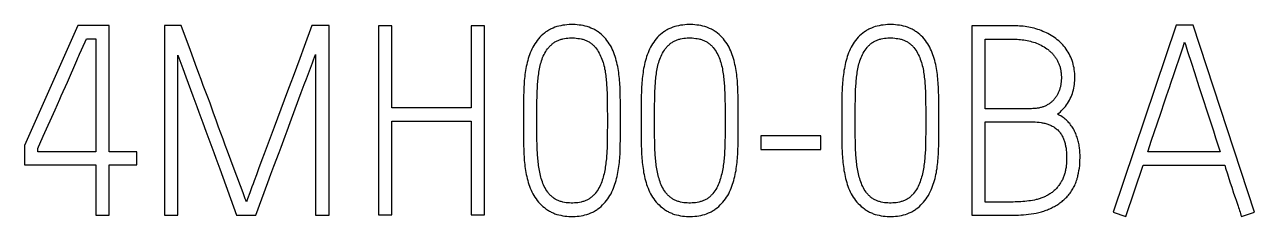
# Model space of a CAD drawing. Extents: x 0 to 594, y 0 to 420.
# Drawn here: x 440.15 to 453.1, y 292.21 to 294.23 of the extents above; entities that cross this region are included whole.
import ezdxf

# ---------------------------------------------------------------- set-up
doc = ezdxf.new("R2010")
doc.units = 0
doc.header["$LTSCALE"] = 32.67
doc.layers.add('15500_BACK_LABELING', color=7, linetype='CONTINUOUS')

msp = doc.modelspace()

# ---------------------------------------------------------------- linework, layer by layer
at = {"layer": '15500_BACK_LABELING', "color": 7, "linetype": 'CONTINUOUS'}
for p, q in [((440.707, 294.22), (440.147, 292.955)), ((441.037, 294.22), (440.707, 294.22)), ((441.037, 292.888), (441.037, 294.22)), ((441.797, 294.22), (441.62, 294.22)), ((441.62, 294.22), (441.62, 292.22)), ((441.832, 294.125), (441.797, 294.22)), ((443.173, 294.22), (443.092, 293.999)), ((443.354, 294.22), (443.173, 294.22)), ((443.354, 292.22), (443.354, 294.22)), ((444.014, 294.217), (443.875, 294.217)), ((443.875, 294.217), (443.875, 292.223)), ((444.014, 293.352), (444.014, 294.217)), ((444.993, 294.217), (444.852, 294.217)), ((444.852, 294.217), (444.852, 293.352)), ((444.993, 292.223), (444.993, 294.217)), ((450.569, 294.217), (450.125, 294.217)), ((450.125, 294.217), (450.125, 292.22)), ((452.277, 294.223), (451.614, 292.25)), ((452.455, 294.223), (452.277, 294.223)), ((453.101, 292.25), (452.455, 294.223)), ((440.785, 294.048), (440.799, 294.081)), ((440.799, 294.081), (440.896, 294.081)), ((440.896, 294.081), (440.896, 292.888)), ((450.266, 294.076), (450.569, 294.076)), ((450.266, 293.343), (450.266, 294.076)), ((443.092, 293.999), (443.046, 293.873)), ((452.301, 293.848), (452.35, 293.996)), ((452.35, 293.996), (452.366, 294.045)), ((452.382, 293.996), (452.398, 293.947)), ((452.398, 293.947), (452.437, 293.823)), ((440.598, 293.624), (440.699, 293.853)), ((441.761, 292.22), (441.761, 293.909)), ((441.983, 293.715), (441.948, 293.81)), ((443.046, 293.873), (443.011, 293.779)), ((443.212, 293.915), (443.212, 292.22)), ((452.285, 293.799), (452.301, 293.848)), ((452.437, 293.823), (452.469, 293.725)), ((441.845, 293.68), (441.919, 293.48)), ((442.006, 293.652), (441.983, 293.715)), ((442.976, 293.684), (442.952, 293.621)), ((443.011, 293.779), (442.976, 293.684)), ((443.115, 293.657), (443.137, 293.714)), ((452.26, 293.725), (452.285, 293.799)), ((452.469, 293.725), (452.517, 293.577)), ((442.029, 293.589), (442.006, 293.652)), ((442.076, 293.463), (442.029, 293.589)), ((443.061, 293.513), (443.093, 293.599)), ((443.093, 293.599), (443.115, 293.657)), ((452.517, 293.577), (452.645, 293.184)), ((441.919, 293.48), (441.94, 293.422)), ((441.94, 293.422), (441.961, 293.365)), ((442.881, 293.433), (442.846, 293.338)), ((442.997, 293.341), (443.061, 293.513)), ((445.402, 293.425), (445.401, 293.361)), ((445.543, 293.392), (445.544, 293.427)), ((446.283, 293.463), (446.284, 293.427)), ((446.284, 293.427), (446.285, 293.392)), ((446.423, 293.425), (446.422, 293.468)), ((446.424, 293.361), (446.423, 293.425)), ((446.783, 293.392), (446.784, 293.427)), ((447.523, 293.463), (447.524, 293.427)), ((447.524, 293.427), (447.525, 293.392)), ((447.663, 293.425), (447.662, 293.468)), ((447.664, 293.361), (447.663, 293.425)), ((448.897, 293.392), (448.898, 293.427)), ((449.637, 293.463), (449.638, 293.427)), ((449.638, 293.427), (449.638, 293.392)), ((449.777, 293.425), (449.776, 293.468)), ((449.777, 293.361), (449.777, 293.425)), ((452.151, 293.405), (452.176, 293.479)), ((440.344, 293.054), (440.468, 293.331)), ((441.961, 293.365), (441.982, 293.308)), ((441.982, 293.308), (442.024, 293.193)), ((442.168, 293.211), (442.134, 293.306)), ((442.846, 293.338), (442.811, 293.244)), ((442.944, 293.197), (442.997, 293.341)), ((444.852, 293.352), (444.014, 293.352)), ((445.401, 293.361), (445.401, 293.318)), ((445.542, 293.285), (445.543, 293.321)), ((445.542, 293.25), (445.542, 293.285)), ((445.543, 293.356), (445.543, 293.392)), ((445.543, 293.321), (445.543, 293.356)), ((446.285, 293.392), (446.285, 293.356)), ((446.285, 293.356), (446.285, 293.321)), ((446.285, 293.321), (446.286, 293.285)), ((446.286, 293.285), (446.286, 293.25)), ((446.424, 293.318), (446.424, 293.361)), ((446.424, 293.275), (446.424, 293.318)), ((446.642, 293.404), (446.641, 293.34)), ((446.641, 293.34), (446.641, 293.297)), ((446.641, 293.297), (446.641, 293.254)), ((446.782, 293.285), (446.783, 293.321)), ((446.782, 293.25), (446.782, 293.285)), ((446.783, 293.356), (446.783, 293.392)), ((446.783, 293.321), (446.783, 293.356)), ((447.525, 293.392), (447.525, 293.356)), ((447.525, 293.356), (447.525, 293.321)), ((447.525, 293.321), (447.526, 293.285)), ((447.526, 293.285), (447.526, 293.25)), ((447.664, 293.318), (447.664, 293.361)), ((447.664, 293.275), (447.664, 293.318)), ((448.756, 293.404), (448.755, 293.34)), ((448.755, 293.34), (448.755, 293.297)), ((448.755, 293.297), (448.755, 293.254)), ((448.896, 293.321), (448.897, 293.356)), ((448.896, 293.285), (448.896, 293.321)), ((448.896, 293.25), (448.896, 293.285)), ((448.897, 293.356), (448.897, 293.392)), ((449.638, 293.392), (449.639, 293.356)), ((449.639, 293.356), (449.639, 293.321)), ((449.639, 293.321), (449.639, 293.285)), ((449.639, 293.285), (449.639, 293.25)), ((449.778, 293.318), (449.777, 293.361)), ((449.778, 293.275), (449.778, 293.318)), ((450.752, 293.343), (450.266, 293.343)), ((452.077, 293.184), (452.118, 293.307)), ((452.118, 293.307), (452.151, 293.405)), ((442.024, 293.193), (442.055, 293.107)), ((442.811, 293.244), (442.776, 293.149)), ((442.912, 293.111), (442.944, 293.197)), ((444.014, 293.21), (444.852, 293.21)), ((444.014, 292.223), (444.014, 293.21)), ((444.852, 293.21), (444.852, 292.223)), ((445.401, 293.254), (445.401, 293.159)), ((445.401, 293.159), (445.401, 293.116)), ((445.542, 293.184), (445.542, 293.25)), ((445.542, 293.149), (445.542, 293.184)), ((446.286, 293.25), (446.286, 293.184)), ((446.286, 293.184), (446.286, 293.149)), ((446.424, 293.232), (446.424, 293.275)), ((446.424, 293.159), (446.424, 293.232)), ((446.424, 293.116), (446.424, 293.159)), ((446.641, 293.254), (446.641, 293.159)), ((446.641, 293.159), (446.641, 293.116)), ((446.782, 293.184), (446.782, 293.25)), ((446.782, 293.149), (446.782, 293.184)), ((447.526, 293.25), (447.526, 293.184)), ((447.526, 293.184), (447.526, 293.149)), ((447.664, 293.18), (447.664, 293.275)), ((447.664, 293.138), (447.664, 293.18)), ((448.755, 293.254), (448.755, 293.159)), ((448.755, 293.159), (448.755, 293.116)), ((448.896, 293.184), (448.896, 293.25)), ((448.896, 293.149), (448.896, 293.184)), ((449.639, 293.25), (449.639, 293.184)), ((449.639, 293.184), (449.639, 293.149)), ((449.778, 293.18), (449.778, 293.275)), ((449.778, 293.138), (449.778, 293.18)), ((450.266, 293.205), (450.752, 293.205)), ((450.266, 292.358), (450.266, 293.205)), ((452.019, 293.011), (452.077, 293.184)), ((452.645, 293.184), (452.669, 293.11)), ((440.308, 292.973), (440.344, 293.054)), ((442.055, 293.107), (442.076, 293.05)), ((442.076, 293.05), (442.118, 292.936)), ((442.237, 293.021), (442.214, 293.084)), ((442.776, 293.149), (442.671, 292.866)), ((442.849, 292.938), (442.891, 293.053)), ((442.891, 293.053), (442.912, 293.111)), ((445.401, 293.116), (445.401, 293.073)), ((445.401, 293.073), (445.402, 293.009)), ((445.543, 293.113), (445.542, 293.149)), ((445.543, 293.078), (445.543, 293.113)), ((445.543, 293.043), (445.543, 293.078)), ((445.544, 293.007), (445.543, 293.043)), ((446.285, 293.043), (446.284, 293.007)), ((446.286, 293.149), (446.285, 293.113)), ((446.285, 293.113), (446.285, 293.078)), ((446.285, 293.078), (446.285, 293.043)), ((446.423, 293.009), (446.424, 293.073)), ((446.424, 293.073), (446.424, 293.116)), ((446.641, 293.116), (446.641, 293.073)), ((446.641, 293.073), (446.642, 293.009)), ((446.783, 293.113), (446.782, 293.149)), ((446.783, 293.078), (446.783, 293.113)), ((446.783, 293.043), (446.783, 293.078)), ((446.784, 293.007), (446.783, 293.043)), ((447.525, 293.043), (447.524, 293.007)), ((447.526, 293.149), (447.525, 293.113)), ((447.525, 293.113), (447.525, 293.078)), ((447.525, 293.078), (447.525, 293.043)), ((447.663, 293.031), (447.664, 293.095)), ((447.664, 293.095), (447.664, 293.138)), ((448.535, 293.055), (447.903, 293.055)), ((447.903, 293.055), (447.903, 292.913)), ((448.535, 292.913), (448.535, 293.055)), ((448.755, 293.116), (448.755, 293.073)), ((448.755, 293.073), (448.756, 293.009)), ((448.896, 293.113), (448.896, 293.149)), ((448.897, 293.078), (448.896, 293.113)), ((448.897, 293.043), (448.897, 293.078)), ((448.898, 293.007), (448.897, 293.043)), ((449.639, 293.078), (449.638, 293.043)), ((449.638, 293.043), (449.638, 293.007)), ((449.639, 293.149), (449.639, 293.113)), ((449.639, 293.113), (449.639, 293.078)), ((449.777, 293.031), (449.778, 293.095)), ((449.778, 293.095), (449.778, 293.138)), ((452.669, 293.11), (452.693, 293.036)), ((452.693, 293.036), (452.717, 292.962)), ((440.147, 292.955), (440.147, 292.75)), ((440.286, 292.888), (440.286, 292.924)), ((442.118, 292.936), (442.139, 292.879)), ((442.26, 292.958), (442.237, 293.021)), ((442.283, 292.895), (442.26, 292.958)), ((442.319, 292.801), (442.283, 292.895)), ((442.827, 292.881), (442.849, 292.938)), ((445.402, 293.009), (445.403, 292.967)), ((445.545, 292.972), (445.544, 293.007)), ((446.642, 293.009), (446.643, 292.967)), ((446.785, 292.972), (446.784, 293.007)), ((447.903, 292.913), (448.535, 292.913)), ((448.756, 293.009), (448.756, 292.967)), ((448.898, 292.972), (448.898, 293.007)), ((451.978, 292.888), (452.019, 293.011)), ((452.717, 292.962), (452.741, 292.888)), ((440.896, 292.888), (440.286, 292.888)), ((441.331, 292.888), (441.037, 292.888)), ((441.331, 292.75), (441.331, 292.888)), ((442.139, 292.879), (442.16, 292.821)), ((442.16, 292.821), (442.202, 292.707)), ((442.354, 292.706), (442.319, 292.801)), ((442.671, 292.866), (442.647, 292.803)), ((442.774, 292.737), (442.827, 292.881)), ((452.741, 292.888), (451.978, 292.888)), ((440.147, 292.75), (440.896, 292.75)), ((440.896, 292.75), (440.896, 292.22)), ((441.037, 292.75), (441.331, 292.75)), ((441.037, 292.22), (441.037, 292.75)), ((442.202, 292.707), (442.38, 292.22)), ((442.448, 292.455), (442.354, 292.706)), ((442.589, 292.645), (442.565, 292.582)), ((442.71, 292.565), (442.742, 292.651)), ((442.742, 292.651), (442.774, 292.737)), ((451.748, 292.206), (451.931, 292.747)), ((451.931, 292.747), (452.788, 292.747)), ((452.788, 292.747), (452.797, 292.716)), ((452.797, 292.716), (452.817, 292.654)), ((452.817, 292.654), (452.832, 292.607)), ((442.583, 292.22), (442.71, 292.565)), ((452.832, 292.607), (452.847, 292.561)), ((452.847, 292.561), (452.862, 292.514)), ((452.862, 292.514), (452.882, 292.453)), ((442.496, 292.393), (442.485, 292.361)), ((452.882, 292.453), (452.898, 292.406)), ((452.898, 292.406), (452.909, 292.376)), ((450.56, 292.358), (450.266, 292.358)), ((451.614, 292.25), (451.748, 292.206)), ((452.909, 292.376), (452.93, 292.314)), ((452.965, 292.206), (453.101, 292.25)), ((440.896, 292.22), (441.037, 292.22)), ((441.62, 292.22), (441.761, 292.22)), ((442.38, 292.22), (442.583, 292.22)), ((443.212, 292.22), (443.354, 292.22)), ((443.875, 292.223), (444.014, 292.223)), ((444.852, 292.223), (444.993, 292.223)), ((450.125, 292.22), (450.56, 292.22))]:
    msp.add_line(p, q, dxfattribs=at)
for points in [[(446.422, 293.468), (446.422, 293.49), (446.421, 293.511), (446.421, 293.533), (446.42, 293.554), (446.419, 293.575), (446.418, 293.597), (446.416, 293.618), (446.415, 293.64), (446.413, 293.661), (446.41, 293.682), (446.408, 293.704), (446.405, 293.725), (446.402, 293.746), (446.399, 293.767), (446.395, 293.789), (446.39, 293.81), (446.386, 293.83), (446.38, 293.851), (446.375, 293.872), (446.368, 293.892), (446.362, 293.913), (446.354, 293.933), (446.346, 293.953), (446.337, 293.972), (446.328, 293.992), (446.317, 294.01), (446.306, 294.029), (446.294, 294.046), (446.281, 294.064), (446.268, 294.08), (446.253, 294.096), (446.238, 294.112), (446.223, 294.126), (446.206, 294.14), (446.189, 294.153), (446.18, 294.159), (446.171, 294.165), (446.162, 294.17), (446.152, 294.176), (446.143, 294.181), (446.133, 294.186), (446.123, 294.19), (446.113, 294.194), (446.093, 294.202), (446.073, 294.209), (446.052, 294.215), (446.031, 294.22), (446.01, 294.223), (445.989, 294.226), (445.967, 294.229), (445.946, 294.23), (445.925, 294.231), (445.903, 294.231), (445.882, 294.23), (445.86, 294.229), (445.839, 294.226), (445.817, 294.223), (445.796, 294.219), (445.775, 294.215), (445.755, 294.209), (445.734, 294.202), (445.714, 294.194), (445.704, 294.19), (445.694, 294.185), (445.685, 294.181), (445.675, 294.176), (445.666, 294.17), (445.657, 294.165), (445.648, 294.159), (445.639, 294.153), (445.622, 294.14), (445.605, 294.126), (445.589, 294.111), (445.574, 294.096), (445.56, 294.08), (445.546, 294.063), (445.534, 294.046), (445.522, 294.028), (445.51, 294.01), (445.5, 293.991), (445.491, 293.972), (445.482, 293.952), (445.474, 293.933), (445.466, 293.912), (445.459, 293.892), (445.453, 293.872), (445.447, 293.851), (445.442, 293.83), (445.437, 293.809), (445.432, 293.788), (445.428, 293.767), (445.425, 293.746), (445.421, 293.725), (445.418, 293.704), (445.416, 293.682), (445.413, 293.661), (445.411, 293.64), (445.409, 293.618), (445.408, 293.597), (445.406, 293.575), (445.405, 293.554), (445.404, 293.533), (445.404, 293.511), (445.403, 293.49), (445.403, 293.468), (445.402, 293.425)], [(447.662, 293.468), (447.662, 293.49), (447.661, 293.511), (447.661, 293.533), (447.66, 293.554), (447.659, 293.575), (447.658, 293.597), (447.656, 293.618), (447.655, 293.64), (447.653, 293.661), (447.65, 293.682), (447.648, 293.704), (447.645, 293.725), (447.642, 293.746), (447.639, 293.767), (447.635, 293.789), (447.63, 293.81), (447.626, 293.83), (447.62, 293.851), (447.615, 293.872), (447.608, 293.892), (447.601, 293.913), (447.594, 293.933), (447.586, 293.953), (447.577, 293.972), (447.568, 293.992), (447.557, 294.01), (447.546, 294.029), (447.534, 294.046), (447.521, 294.064), (447.508, 294.08), (447.493, 294.096), (447.478, 294.112), (447.462, 294.126), (447.446, 294.14), (447.429, 294.153), (447.42, 294.159), (447.411, 294.165), (447.402, 294.17), (447.392, 294.176), (447.383, 294.181), (447.373, 294.186), (447.363, 294.19), (447.353, 294.194), (447.333, 294.202), (447.313, 294.209), (447.292, 294.215), (447.271, 294.22), (447.25, 294.223), (447.229, 294.226), (447.207, 294.229), (447.186, 294.23), (447.164, 294.231), (447.143, 294.231), (447.121, 294.23), (447.1, 294.229), (447.079, 294.226), (447.057, 294.223), (447.036, 294.219), (447.015, 294.215), (446.995, 294.209), (446.974, 294.202), (446.954, 294.194), (446.944, 294.19), (446.934, 294.185), (446.925, 294.181), (446.915, 294.176), (446.906, 294.17), (446.897, 294.165), (446.888, 294.159), (446.879, 294.153), (446.862, 294.14), (446.845, 294.126), (446.829, 294.111), (446.814, 294.096), (446.8, 294.08), (446.786, 294.063), (446.774, 294.046), (446.762, 294.028), (446.75, 294.01), (446.74, 293.991), (446.73, 293.972), (446.722, 293.952), (446.714, 293.933), (446.706, 293.912), (446.699, 293.892), (446.693, 293.872), (446.687, 293.851), (446.682, 293.83), (446.677, 293.809), (446.672, 293.788), (446.668, 293.767), (446.664, 293.746), (446.661, 293.725), (446.658, 293.704), (446.655, 293.682), (446.653, 293.661), (446.651, 293.64), (446.649, 293.618), (446.648, 293.597), (446.646, 293.575), (446.645, 293.554), (446.644, 293.533), (446.644, 293.511), (446.643, 293.49), (446.643, 293.468), (446.642, 293.447), (446.642, 293.404)], [(449.776, 293.468), (449.776, 293.49), (449.775, 293.511), (449.775, 293.533), (449.774, 293.554), (449.773, 293.575), (449.771, 293.597), (449.77, 293.618), (449.768, 293.64), (449.766, 293.661), (449.764, 293.682), (449.762, 293.704), (449.759, 293.725), (449.756, 293.746), (449.752, 293.767), (449.748, 293.789), (449.744, 293.81), (449.739, 293.83), (449.734, 293.851), (449.728, 293.872), (449.722, 293.892), (449.715, 293.913), (449.708, 293.933), (449.7, 293.953), (449.691, 293.972), (449.681, 293.992), (449.671, 294.01), (449.66, 294.029), (449.648, 294.046), (449.635, 294.064), (449.621, 294.08), (449.607, 294.096), (449.592, 294.112), (449.576, 294.126), (449.56, 294.14), (449.542, 294.153), (449.533, 294.159), (449.524, 294.165), (449.515, 294.17), (449.506, 294.176), (449.496, 294.181), (449.487, 294.186), (449.477, 294.19), (449.467, 294.194), (449.447, 294.202), (449.427, 294.209), (449.406, 294.215), (449.385, 294.22), (449.364, 294.223), (449.343, 294.226), (449.321, 294.229), (449.3, 294.23), (449.278, 294.231), (449.257, 294.231), (449.235, 294.23), (449.214, 294.229), (449.192, 294.226), (449.171, 294.223), (449.15, 294.219), (449.129, 294.215), (449.108, 294.209), (449.088, 294.202), (449.068, 294.194), (449.058, 294.19), (449.048, 294.185), (449.039, 294.181), (449.029, 294.176), (449.02, 294.17), (449.01, 294.165), (449.001, 294.159), (448.993, 294.153), (448.975, 294.14), (448.959, 294.126), (448.943, 294.111), (448.928, 294.096), (448.914, 294.08), (448.9, 294.063), (448.887, 294.046), (448.875, 294.028), (448.864, 294.01), (448.854, 293.991), (448.844, 293.972), (448.835, 293.952), (448.827, 293.933), (448.82, 293.912), (448.813, 293.892), (448.807, 293.872), (448.801, 293.851), (448.795, 293.83), (448.79, 293.809), (448.786, 293.788), (448.782, 293.767), (448.778, 293.746), (448.775, 293.725), (448.772, 293.704), (448.769, 293.682), (448.767, 293.661), (448.765, 293.64), (448.763, 293.618), (448.761, 293.597), (448.76, 293.575), (448.759, 293.554), (448.758, 293.533), (448.757, 293.511), (448.757, 293.49), (448.756, 293.468), (448.756, 293.447), (448.756, 293.404)], [(451.026, 293.285), (451.034, 293.291), (451.042, 293.297), (451.057, 293.31), (451.071, 293.323), (451.085, 293.337), (451.098, 293.351), (451.11, 293.366), (451.122, 293.382), (451.133, 293.398), (451.143, 293.415), (451.153, 293.432), (451.162, 293.449), (451.17, 293.467), (451.177, 293.485), (451.184, 293.504), (451.19, 293.522), (451.194, 293.541), (451.199, 293.56), (451.202, 293.58), (451.205, 293.599), (451.207, 293.618), (451.208, 293.638), (451.209, 293.657), (451.209, 293.677), (451.209, 293.697), (451.208, 293.716), (451.206, 293.736), (451.204, 293.755), (451.201, 293.774), (451.197, 293.793), (451.192, 293.812), (451.187, 293.831), (451.181, 293.85), (451.174, 293.868), (451.166, 293.886), (451.158, 293.904), (451.149, 293.921), (451.139, 293.938), (451.129, 293.955), (451.118, 293.971), (451.107, 293.987), (451.094, 294.002), (451.082, 294.017), (451.068, 294.031), (451.054, 294.045), (451.04, 294.058), (451.025, 294.07), (451.01, 294.083), (450.994, 294.094), (450.978, 294.105), (450.961, 294.115), (450.944, 294.125), (450.927, 294.135), (450.91, 294.143), (450.892, 294.152), (450.874, 294.159), (450.856, 294.167), (450.837, 294.174), (450.819, 294.18), (450.8, 294.186), (450.781, 294.191), (450.762, 294.196), (450.743, 294.2), (450.724, 294.204), (450.705, 294.207), (450.686, 294.21), (450.666, 294.212), (450.647, 294.214), (450.627, 294.215), (450.608, 294.216), (450.588, 294.217), (450.569, 294.217)], [(441.948, 293.81), (441.89, 293.968), (441.832, 294.125)], [(445.544, 293.427), (445.545, 293.463), (445.545, 293.481), (445.546, 293.498), (445.546, 293.516), (445.547, 293.534), (445.548, 293.551), (445.549, 293.569), (445.55, 293.587), (445.551, 293.604), (445.552, 293.622), (445.554, 293.64), (445.556, 293.657), (445.558, 293.675), (445.56, 293.693), (445.562, 293.71), (445.564, 293.728), (445.567, 293.745), (445.571, 293.763), (445.574, 293.78), (445.578, 293.797), (445.582, 293.815), (445.587, 293.832), (445.592, 293.849), (445.598, 293.866), (445.604, 293.882), (445.611, 293.898), (445.619, 293.915), (445.627, 293.93), (445.636, 293.946), (445.646, 293.96), (445.656, 293.975), (445.668, 293.988), (445.673, 293.995), (445.679, 294.002), (445.686, 294.008), (445.692, 294.014), (445.699, 294.02), (445.705, 294.026), (445.712, 294.032), (445.719, 294.037), (445.727, 294.042), (445.734, 294.047), (445.742, 294.051), (445.75, 294.055), (445.758, 294.059), (445.766, 294.063), (445.774, 294.066), (445.782, 294.069), (445.791, 294.072), (445.799, 294.075), (445.808, 294.077), (445.817, 294.079), (445.834, 294.083), (445.852, 294.086), (445.869, 294.087), (445.887, 294.089), (445.905, 294.089), (445.922, 294.089), (445.94, 294.089), (445.958, 294.087), (445.976, 294.085), (445.993, 294.083), (446.011, 294.079), (446.019, 294.077), (446.028, 294.075), (446.036, 294.072), (446.045, 294.069), (446.053, 294.066), (446.061, 294.063), (446.069, 294.059), (446.077, 294.055), (446.085, 294.051), (446.093, 294.047), (446.101, 294.042), (446.108, 294.037), (446.115, 294.032), (446.122, 294.026), (446.129, 294.021), (446.136, 294.015), (446.142, 294.008), (446.148, 294.002), (446.154, 293.995), (446.16, 293.989), (446.171, 293.974), (446.181, 293.96), (446.19, 293.945), (446.199, 293.93), (446.208, 293.914), (446.215, 293.898), (446.222, 293.882), (446.229, 293.865), (446.235, 293.848), (446.24, 293.832), (446.245, 293.815), (446.25, 293.797), (446.254, 293.78), (446.257, 293.763), (446.261, 293.745), (446.263, 293.728), (446.266, 293.71), (446.268, 293.693), (446.27, 293.675), (446.272, 293.657), (446.274, 293.64), (446.276, 293.622), (446.277, 293.604), (446.278, 293.587), (446.279, 293.569), (446.28, 293.551), (446.281, 293.534), (446.282, 293.516), (446.282, 293.498), (446.283, 293.481), (446.283, 293.463)], [(446.784, 293.427), (446.785, 293.463), (446.785, 293.481), (446.785, 293.498), (446.786, 293.516), (446.787, 293.534), (446.788, 293.551), (446.789, 293.569), (446.79, 293.587), (446.791, 293.604), (446.792, 293.622), (446.794, 293.64), (446.796, 293.657), (446.797, 293.675), (446.8, 293.693), (446.802, 293.71), (446.804, 293.728), (446.807, 293.745), (446.811, 293.763), (446.814, 293.78), (446.818, 293.797), (446.822, 293.815), (446.827, 293.832), (446.832, 293.849), (446.838, 293.866), (446.844, 293.882), (446.851, 293.898), (446.859, 293.915), (446.867, 293.93), (446.876, 293.946), (446.886, 293.96), (446.896, 293.975), (446.907, 293.988), (446.913, 293.995), (446.919, 294.002), (446.926, 294.008), (446.932, 294.014), (446.939, 294.02), (446.945, 294.026), (446.952, 294.032), (446.959, 294.037), (446.967, 294.042), (446.974, 294.047), (446.982, 294.051), (446.99, 294.055), (446.998, 294.059), (447.006, 294.063), (447.014, 294.066), (447.022, 294.069), (447.031, 294.072), (447.039, 294.075), (447.048, 294.077), (447.057, 294.079), (447.074, 294.083), (447.092, 294.086), (447.109, 294.087), (447.127, 294.089), (447.145, 294.089), (447.162, 294.089), (447.18, 294.089), (447.198, 294.087), (447.216, 294.085), (447.233, 294.083), (447.25, 294.079), (447.259, 294.077), (447.268, 294.075), (447.276, 294.072), (447.285, 294.069), (447.293, 294.066), (447.301, 294.063), (447.309, 294.059), (447.317, 294.055), (447.325, 294.051), (447.333, 294.047), (447.341, 294.042), (447.348, 294.037), (447.355, 294.032), (447.362, 294.026), (447.369, 294.021), (447.376, 294.015), (447.382, 294.008), (447.388, 294.002), (447.394, 293.995), (447.4, 293.989), (447.41, 293.974), (447.421, 293.96), (447.43, 293.945), (447.439, 293.93), (447.448, 293.914), (447.455, 293.898), (447.462, 293.882), (447.469, 293.865), (447.475, 293.848), (447.48, 293.832), (447.485, 293.815), (447.489, 293.797), (447.494, 293.78), (447.497, 293.763), (447.5, 293.745), (447.503, 293.728), (447.506, 293.71), (447.508, 293.693), (447.51, 293.675), (447.512, 293.657), (447.514, 293.64), (447.516, 293.622), (447.517, 293.604), (447.518, 293.587), (447.519, 293.569), (447.52, 293.551), (447.521, 293.534), (447.522, 293.516), (447.522, 293.498), (447.523, 293.481), (447.523, 293.463)], [(448.898, 293.427), (448.898, 293.463), (448.899, 293.481), (448.899, 293.498), (448.9, 293.516), (448.901, 293.534), (448.901, 293.551), (448.902, 293.569), (448.903, 293.587), (448.905, 293.604), (448.906, 293.622), (448.908, 293.64), (448.909, 293.657), (448.911, 293.675), (448.913, 293.693), (448.916, 293.71), (448.918, 293.728), (448.921, 293.745), (448.924, 293.763), (448.928, 293.78), (448.932, 293.797), (448.936, 293.815), (448.941, 293.832), (448.946, 293.849), (448.952, 293.866), (448.958, 293.882), (448.965, 293.898), (448.972, 293.915), (448.981, 293.93), (448.99, 293.946), (449, 293.96), (449.01, 293.975), (449.021, 293.988), (449.027, 293.995), (449.033, 294.002), (449.039, 294.008), (449.046, 294.014), (449.052, 294.02), (449.059, 294.026), (449.066, 294.032), (449.073, 294.037), (449.08, 294.042), (449.088, 294.047), (449.096, 294.051), (449.103, 294.055), (449.111, 294.059), (449.119, 294.063), (449.128, 294.066), (449.136, 294.069), (449.144, 294.072), (449.153, 294.075), (449.162, 294.077), (449.17, 294.079), (449.188, 294.083), (449.205, 294.086), (449.223, 294.087), (449.241, 294.089), (449.258, 294.089), (449.276, 294.089), (449.294, 294.089), (449.312, 294.087), (449.329, 294.085), (449.347, 294.083), (449.364, 294.079), (449.373, 294.077), (449.381, 294.075), (449.39, 294.072), (449.398, 294.069), (449.407, 294.066), (449.415, 294.063), (449.423, 294.059), (449.431, 294.055), (449.439, 294.051), (449.447, 294.047), (449.454, 294.042), (449.462, 294.037), (449.469, 294.032), (449.476, 294.026), (449.483, 294.021), (449.489, 294.015), (449.496, 294.008), (449.502, 294.002), (449.508, 293.995), (449.513, 293.989), (449.524, 293.974), (449.534, 293.96), (449.544, 293.945), (449.553, 293.93), (449.561, 293.914), (449.569, 293.898), (449.576, 293.882), (449.582, 293.865), (449.588, 293.848), (449.594, 293.832), (449.599, 293.815), (449.603, 293.797), (449.607, 293.78), (449.611, 293.763), (449.614, 293.745), (449.617, 293.728), (449.62, 293.71), (449.622, 293.693), (449.624, 293.675), (449.626, 293.657), (449.628, 293.64), (449.629, 293.622), (449.631, 293.604), (449.632, 293.587), (449.633, 293.569), (449.634, 293.551), (449.635, 293.534), (449.636, 293.516), (449.636, 293.498), (449.637, 293.481), (449.637, 293.463)], [(450.569, 294.076), (450.586, 294.075), (450.603, 294.075), (450.621, 294.074), (450.638, 294.073), (450.655, 294.071), (450.673, 294.069), (450.69, 294.066), (450.707, 294.063), (450.724, 294.059), (450.741, 294.055), (450.758, 294.05), (450.774, 294.045), (450.791, 294.04), (450.807, 294.034), (450.823, 294.027), (450.839, 294.02), (450.855, 294.012), (450.87, 294.004), (450.885, 293.995), (450.9, 293.986), (450.914, 293.976), (450.921, 293.971), (450.928, 293.966), (450.935, 293.96), (450.941, 293.955), (450.948, 293.949), (450.954, 293.943), (450.961, 293.937), (450.967, 293.931), (450.973, 293.924), (450.979, 293.918), (450.984, 293.911), (450.99, 293.905), (450.995, 293.898), (451, 293.891), (451.005, 293.884), (451.01, 293.877), (451.015, 293.869), (451.019, 293.862), (451.024, 293.854), (451.028, 293.847), (451.032, 293.839), (451.035, 293.831), (451.039, 293.823), (451.042, 293.815), (451.045, 293.807), (451.048, 293.799), (451.051, 293.79), (451.054, 293.782), (451.056, 293.774), (451.058, 293.765), (451.06, 293.757), (451.062, 293.748), (451.063, 293.74), (451.064, 293.731), (451.065, 293.722), (451.066, 293.714), (451.067, 293.705), (451.067, 293.696), (451.068, 293.679), (451.068, 293.661), (451.067, 293.644), (451.066, 293.627), (451.064, 293.609), (451.062, 293.601), (451.061, 293.592), (451.059, 293.584), (451.057, 293.575), (451.055, 293.567), (451.053, 293.558), (451.051, 293.55), (451.048, 293.542), (451.045, 293.533), (451.042, 293.525), (451.039, 293.517), (451.035, 293.509), (451.032, 293.501), (451.028, 293.493), (451.023, 293.486), (451.019, 293.478), (451.014, 293.471), (451.009, 293.464), (451.004, 293.457), (450.999, 293.45), (450.993, 293.443), (450.988, 293.437), (450.982, 293.43), (450.975, 293.424), (450.969, 293.418), (450.963, 293.412), (450.956, 293.407), (450.949, 293.401), (450.942, 293.396), (450.935, 293.391), (450.927, 293.387), (450.92, 293.382), (450.912, 293.378), (450.904, 293.374), (450.896, 293.371), (450.888, 293.367), (450.88, 293.364), (450.872, 293.361), (450.864, 293.359), (450.855, 293.356), (450.847, 293.354), (450.838, 293.352), (450.83, 293.35), (450.821, 293.349), (450.812, 293.347), (450.804, 293.346), (450.795, 293.345), (450.787, 293.345), (450.769, 293.344), (450.752, 293.343)], [(440.699, 293.853), (440.706, 293.869), (440.713, 293.885), (440.72, 293.902), (440.727, 293.918), (440.785, 294.048)], [(452.366, 294.045), (452.374, 294.02), (452.382, 293.996)], [(441.761, 293.909), (441.772, 293.88), (441.782, 293.852), (441.792, 293.823), (441.803, 293.794), (441.813, 293.766), (441.845, 293.68)], [(443.137, 293.714), (443.159, 293.771), (443.18, 293.828)], [(443.18, 293.828), (443.191, 293.857), (443.202, 293.886), (443.212, 293.915)], [(452.176, 293.479), (452.209, 293.577), (452.218, 293.602), (452.26, 293.725)], [(440.468, 293.331), (440.518, 293.445), (440.526, 293.461), (440.533, 293.478), (440.598, 293.624)], [(442.952, 293.621), (442.917, 293.527), (442.881, 293.433)], [(442.134, 293.306), (442.123, 293.337), (442.111, 293.369), (442.1, 293.4), (442.076, 293.463)], [(445.401, 293.318), (445.401, 293.297), (445.401, 293.254)], [(450.56, 292.22), (450.588, 292.22), (450.615, 292.221), (450.642, 292.222), (450.669, 292.224), (450.696, 292.226), (450.723, 292.229), (450.75, 292.232), (450.777, 292.237), (450.804, 292.242), (450.831, 292.248), (450.844, 292.251), (450.857, 292.255), (450.87, 292.259), (450.883, 292.263), (450.896, 292.267), (450.909, 292.272), (450.921, 292.277), (450.934, 292.282), (450.946, 292.288), (450.959, 292.293), (450.971, 292.299), (450.983, 292.306), (450.995, 292.312), (451.007, 292.319), (451.019, 292.326), (451.03, 292.333), (451.042, 292.34), (451.053, 292.348), (451.064, 292.356), (451.075, 292.364), (451.085, 292.373), (451.095, 292.382), (451.105, 292.391), (451.115, 292.401), (451.125, 292.41), (451.134, 292.421), (451.143, 292.431), (451.151, 292.441), (451.16, 292.452), (451.168, 292.463), (451.175, 292.475), (451.183, 292.486), (451.19, 292.498), (451.196, 292.51), (451.203, 292.522), (451.209, 292.534), (451.214, 292.546), (451.219, 292.559), (451.224, 292.572), (451.229, 292.585), (451.233, 292.598), (451.236, 292.611), (451.24, 292.624), (451.243, 292.637), (451.249, 292.664), (451.253, 292.691), (451.258, 292.717), (451.261, 292.745), (451.263, 292.772), (451.264, 292.799), (451.265, 292.826), (451.265, 292.853), (451.263, 292.881), (451.261, 292.908), (451.26, 292.922), (451.258, 292.935), (451.256, 292.949), (451.254, 292.962), (451.251, 292.975), (451.249, 292.989), (451.245, 293.002), (451.242, 293.015), (451.238, 293.028), (451.234, 293.041), (451.229, 293.054), (451.224, 293.067), (451.219, 293.08), (451.213, 293.092), (451.207, 293.105), (451.201, 293.117), (451.194, 293.129), (451.187, 293.141), (451.18, 293.152), (451.172, 293.163), (451.164, 293.174), (451.156, 293.185), (451.147, 293.195), (451.138, 293.205), (451.128, 293.215), (451.118, 293.224), (451.108, 293.233), (451.097, 293.242), (451.086, 293.25), (451.075, 293.258), (451.063, 293.266), (451.051, 293.272), (451.039, 293.279), (451.026, 293.285)], [(442.214, 293.084), (442.191, 293.148), (442.179, 293.179), (442.168, 293.211)], [(450.752, 293.205), (450.772, 293.204), (450.793, 293.203), (450.813, 293.202), (450.833, 293.2), (450.854, 293.197), (450.864, 293.195), (450.874, 293.193), (450.884, 293.191), (450.894, 293.189), (450.904, 293.186), (450.914, 293.183), (450.924, 293.18), (450.933, 293.177), (450.943, 293.173), (450.952, 293.169), (450.962, 293.165), (450.971, 293.16), (450.98, 293.155), (450.989, 293.15), (450.997, 293.144), (451.006, 293.138), (451.014, 293.132), (451.022, 293.125), (451.029, 293.119), (451.036, 293.111), (451.043, 293.104), (451.05, 293.096), (451.056, 293.088), (451.062, 293.079), (451.068, 293.071), (451.073, 293.062), (451.078, 293.053), (451.082, 293.044), (451.087, 293.034), (451.091, 293.025), (451.094, 293.015), (451.098, 293.006), (451.101, 292.996), (451.104, 292.986), (451.107, 292.976), (451.109, 292.966), (451.111, 292.956), (451.113, 292.946), (451.117, 292.926), (451.119, 292.905), (451.121, 292.885), (451.122, 292.865), (451.123, 292.844), (451.123, 292.824), (451.123, 292.803), (451.122, 292.783), (451.121, 292.762), (451.119, 292.742), (451.117, 292.722), (451.113, 292.701), (451.111, 292.691), (451.109, 292.681), (451.107, 292.671), (451.104, 292.661), (451.101, 292.652), (451.098, 292.642), (451.095, 292.632), (451.091, 292.623), (451.087, 292.613), (451.083, 292.604), (451.079, 292.594), (451.074, 292.585), (451.069, 292.576), (451.064, 292.567), (451.059, 292.559), (451.053, 292.55), (451.047, 292.542), (451.041, 292.534), (451.035, 292.525), (451.029, 292.517), (451.022, 292.51), (451.015, 292.502), (451.008, 292.495), (451.001, 292.487), (450.993, 292.48), (450.986, 292.473), (450.978, 292.467), (450.97, 292.46), (450.962, 292.454), (450.953, 292.448), (450.945, 292.443), (450.936, 292.437), (450.927, 292.432), (450.918, 292.427), (450.909, 292.422), (450.9, 292.418), (450.891, 292.413), (450.882, 292.409), (450.872, 292.405), (450.863, 292.401), (450.853, 292.398), (450.843, 292.394), (450.834, 292.391), (450.824, 292.388), (450.814, 292.385), (450.804, 292.383), (450.784, 292.378), (450.764, 292.375), (450.744, 292.371), (450.724, 292.369), (450.703, 292.366), (450.683, 292.364), (450.663, 292.363), (450.642, 292.361), (450.622, 292.36), (450.601, 292.359), (450.581, 292.359), (450.56, 292.358)], [(446.643, 292.967), (446.643, 292.945), (446.644, 292.924), (446.644, 292.903), (446.645, 292.881), (446.646, 292.86), (446.648, 292.838), (446.649, 292.817), (446.651, 292.796), (446.653, 292.775), (446.656, 292.753), (446.658, 292.732), (446.661, 292.711), (446.665, 292.69), (446.668, 292.669), (446.672, 292.648), (446.677, 292.627), (446.682, 292.606), (446.687, 292.585), (446.693, 292.565), (446.699, 292.544), (446.706, 292.524), (446.714, 292.504), (446.722, 292.484), (446.73, 292.465), (446.74, 292.446), (446.751, 292.427), (446.762, 292.409), (446.774, 292.391), (446.787, 292.374), (446.801, 292.358), (446.815, 292.342), (446.83, 292.327), (446.846, 292.312), (446.862, 292.299), (446.879, 292.285), (446.888, 292.279), (446.897, 292.273), (446.906, 292.267), (446.915, 292.262), (446.925, 292.257), (446.934, 292.252), (446.944, 292.247), (446.953, 292.243), (446.963, 292.239), (446.973, 292.235), (446.994, 292.228), (447.014, 292.222), (447.035, 292.218), (447.056, 292.214), (447.078, 292.21), (447.099, 292.208), (447.12, 292.207), (447.142, 292.206), (447.163, 292.206), (447.184, 292.207), (447.206, 292.208), (447.227, 292.21), (447.248, 292.213), (447.269, 292.217), (447.29, 292.222), (447.311, 292.228), (447.331, 292.235), (447.351, 292.243), (447.361, 292.247), (447.371, 292.252), (447.38, 292.256), (447.39, 292.262), (447.399, 292.267), (447.408, 292.273), (447.417, 292.279), (447.426, 292.285), (447.442, 292.298), (447.459, 292.312), (447.474, 292.327), (447.489, 292.342), (447.503, 292.358), (447.517, 292.375), (447.53, 292.392), (447.542, 292.409), (447.553, 292.428), (447.564, 292.446), (447.573, 292.465), (447.582, 292.485), (447.59, 292.505), (447.598, 292.524), (447.605, 292.545), (447.612, 292.565), (447.618, 292.586), (447.623, 292.606), (447.628, 292.627), (447.633, 292.648), (447.637, 292.669), (447.641, 292.69), (447.644, 292.711), (447.647, 292.732), (447.65, 292.753), (447.652, 292.775), (447.654, 292.796), (447.656, 292.817), (447.657, 292.838), (447.659, 292.86), (447.66, 292.881), (447.661, 292.903), (447.661, 292.924), (447.662, 292.945), (447.662, 292.967), (447.663, 292.988), (447.663, 293.031)], [(448.756, 292.967), (448.757, 292.945), (448.757, 292.924), (448.758, 292.903), (448.759, 292.881), (448.76, 292.86), (448.761, 292.838), (448.763, 292.817), (448.765, 292.796), (448.767, 292.775), (448.769, 292.753), (448.772, 292.732), (448.775, 292.711), (448.778, 292.69), (448.782, 292.669), (448.786, 292.648), (448.791, 292.627), (448.795, 292.606), (448.801, 292.585), (448.807, 292.565), (448.813, 292.544), (448.82, 292.524), (448.827, 292.504), (448.835, 292.484), (448.844, 292.465), (448.854, 292.446), (448.864, 292.427), (448.876, 292.409), (448.888, 292.391), (448.901, 292.374), (448.914, 292.358), (448.929, 292.342), (448.944, 292.327), (448.96, 292.312), (448.976, 292.299), (448.993, 292.285), (449.002, 292.279), (449.011, 292.273), (449.02, 292.267), (449.029, 292.262), (449.038, 292.257), (449.048, 292.252), (449.057, 292.247), (449.067, 292.243), (449.077, 292.239), (449.087, 292.235), (449.108, 292.228), (449.128, 292.222), (449.149, 292.218), (449.17, 292.214), (449.191, 292.21), (449.213, 292.208), (449.234, 292.207), (449.255, 292.206), (449.277, 292.206), (449.298, 292.207), (449.32, 292.208), (449.341, 292.21), (449.362, 292.213), (449.383, 292.217), (449.404, 292.222), (449.425, 292.228), (449.445, 292.235), (449.465, 292.243), (449.475, 292.247), (449.484, 292.252), (449.494, 292.256), (449.503, 292.262), (449.513, 292.267), (449.522, 292.273), (449.53, 292.279), (449.539, 292.285), (449.556, 292.298), (449.573, 292.312), (449.588, 292.327), (449.603, 292.342), (449.617, 292.358), (449.631, 292.375), (449.643, 292.392), (449.656, 292.409), (449.667, 292.428), (449.677, 292.446), (449.687, 292.465), (449.696, 292.485), (449.704, 292.505), (449.712, 292.524), (449.719, 292.545), (449.725, 292.565), (449.731, 292.586), (449.737, 292.606), (449.742, 292.627), (449.746, 292.648), (449.751, 292.669), (449.754, 292.69), (449.758, 292.711), (449.761, 292.732), (449.763, 292.753), (449.766, 292.775), (449.768, 292.796), (449.77, 292.817), (449.771, 292.838), (449.773, 292.86), (449.774, 292.881), (449.774, 292.903), (449.775, 292.924), (449.776, 292.945), (449.776, 292.967), (449.776, 292.988), (449.777, 293.031)], [(440.286, 292.924), (440.293, 292.941), (440.308, 292.973)], [(445.403, 292.967), (445.403, 292.945), (445.404, 292.924), (445.404, 292.903), (445.405, 292.881), (445.406, 292.86), (445.408, 292.838), (445.409, 292.817), (445.411, 292.796), (445.413, 292.775), (445.416, 292.753), (445.418, 292.732), (445.421, 292.711), (445.425, 292.69), (445.428, 292.669), (445.432, 292.648), (445.437, 292.627), (445.442, 292.606), (445.447, 292.585), (445.453, 292.565), (445.459, 292.544), (445.466, 292.524), (445.474, 292.504), (445.482, 292.484), (445.491, 292.465), (445.5, 292.446), (445.511, 292.427), (445.522, 292.409), (445.534, 292.391), (445.547, 292.374), (445.561, 292.358), (445.575, 292.342), (445.59, 292.327), (445.606, 292.312), (445.622, 292.299), (445.639, 292.285), (445.648, 292.279), (445.657, 292.273), (445.666, 292.267), (445.675, 292.262), (445.685, 292.257), (445.694, 292.252), (445.704, 292.247), (445.714, 292.243), (445.723, 292.239), (445.733, 292.235), (445.754, 292.228), (445.774, 292.222), (445.795, 292.218), (445.816, 292.214), (445.838, 292.21), (445.859, 292.208), (445.88, 292.207), (445.902, 292.206), (445.923, 292.206), (445.945, 292.207), (445.966, 292.208), (445.987, 292.21), (446.008, 292.213), (446.029, 292.217), (446.05, 292.222), (446.071, 292.228), (446.091, 292.235), (446.111, 292.243), (446.121, 292.247), (446.131, 292.252), (446.14, 292.256), (446.15, 292.262), (446.159, 292.267), (446.168, 292.273), (446.177, 292.279), (446.186, 292.285), (446.203, 292.298), (446.219, 292.312), (446.234, 292.327), (446.249, 292.342), (446.264, 292.358), (446.277, 292.375), (446.29, 292.392), (446.302, 292.409), (446.313, 292.428), (446.324, 292.446), (446.333, 292.465), (446.342, 292.485), (446.35, 292.505), (446.358, 292.524), (446.365, 292.545), (446.372, 292.565), (446.378, 292.586), (446.383, 292.606), (446.388, 292.627), (446.393, 292.648), (446.397, 292.669), (446.401, 292.69), (446.404, 292.711), (446.407, 292.732), (446.41, 292.753), (446.412, 292.775), (446.414, 292.796), (446.416, 292.817), (446.418, 292.838), (446.419, 292.86), (446.42, 292.881), (446.421, 292.903), (446.421, 292.924), (446.422, 292.945), (446.422, 292.967), (446.423, 293.009)], [(446.284, 293.007), (446.283, 292.972), (446.283, 292.955), (446.282, 292.937), (446.282, 292.919), (446.281, 292.902), (446.28, 292.884), (446.279, 292.866), (446.278, 292.849), (446.276, 292.831), (446.275, 292.813), (446.273, 292.796), (446.271, 292.778), (446.269, 292.761), (446.267, 292.743), (446.264, 292.726), (446.261, 292.708), (446.258, 292.691), (446.255, 292.674), (446.251, 292.656), (446.246, 292.639), (446.242, 292.622), (446.237, 292.605), (446.232, 292.588), (446.226, 292.572), (446.22, 292.555), (446.213, 292.539), (446.205, 292.523), (446.197, 292.507), (446.188, 292.492), (446.179, 292.477), (446.169, 292.463), (446.158, 292.449), (446.152, 292.442), (446.146, 292.435), (446.14, 292.429), (446.134, 292.423), (446.127, 292.417), (446.12, 292.411), (446.113, 292.406), (446.106, 292.4), (446.099, 292.395), (446.092, 292.39), (446.084, 292.386), (446.076, 292.382), (446.068, 292.378), (446.06, 292.374), (446.052, 292.371), (446.044, 292.368), (446.035, 292.365), (446.027, 292.362), (446.018, 292.36), (446.01, 292.358), (445.992, 292.354), (445.975, 292.351), (445.957, 292.349), (445.94, 292.348), (445.922, 292.347), (445.904, 292.347), (445.887, 292.348), (445.869, 292.349), (445.851, 292.351), (445.834, 292.354), (445.817, 292.358), (445.808, 292.36), (445.799, 292.362), (445.791, 292.365), (445.783, 292.367), (445.774, 292.37), (445.766, 292.374), (445.758, 292.377), (445.75, 292.381), (445.742, 292.385), (445.735, 292.39), (445.727, 292.395), (445.72, 292.4), (445.713, 292.405), (445.706, 292.41), (445.699, 292.416), (445.692, 292.422), (445.686, 292.428), (445.68, 292.435), (445.674, 292.441), (445.668, 292.448), (445.663, 292.455), (445.657, 292.462), (445.647, 292.476), (445.638, 292.491), (445.629, 292.507), (445.621, 292.522), (445.614, 292.538), (445.607, 292.555), (445.601, 292.571), (445.595, 292.588), (445.59, 292.605), (445.586, 292.622), (445.581, 292.639), (445.577, 292.656), (445.573, 292.674), (445.57, 292.691), (445.567, 292.708), (445.564, 292.726), (445.561, 292.743), (445.559, 292.761), (445.557, 292.778), (445.555, 292.796), (445.553, 292.813), (445.552, 292.831), (445.55, 292.849), (445.549, 292.866), (445.548, 292.884), (445.547, 292.902), (445.546, 292.919), (445.546, 292.937), (445.545, 292.955), (445.545, 292.972)], [(447.524, 293.007), (447.523, 292.972), (447.523, 292.955), (447.522, 292.937), (447.522, 292.919), (447.521, 292.902), (447.52, 292.884), (447.519, 292.866), (447.518, 292.849), (447.516, 292.831), (447.515, 292.813), (447.513, 292.796), (447.511, 292.778), (447.509, 292.761), (447.507, 292.743), (447.504, 292.726), (447.501, 292.708), (447.498, 292.691), (447.494, 292.674), (447.491, 292.656), (447.486, 292.639), (447.482, 292.622), (447.477, 292.605), (447.472, 292.588), (447.466, 292.572), (447.46, 292.555), (447.453, 292.539), (447.445, 292.523), (447.437, 292.507), (447.428, 292.492), (447.419, 292.477), (447.408, 292.463), (447.398, 292.449), (447.392, 292.442), (447.386, 292.435), (447.38, 292.429), (447.374, 292.423), (447.367, 292.417), (447.36, 292.411), (447.353, 292.406), (447.346, 292.4), (447.339, 292.395), (447.332, 292.39), (447.324, 292.386), (447.316, 292.382), (447.308, 292.378), (447.3, 292.374), (447.292, 292.371), (447.284, 292.368), (447.275, 292.365), (447.267, 292.362), (447.258, 292.36), (447.25, 292.358), (447.232, 292.354), (447.215, 292.351), (447.197, 292.349), (447.18, 292.348), (447.162, 292.347), (447.144, 292.347), (447.127, 292.348), (447.109, 292.349), (447.091, 292.351), (447.074, 292.354), (447.057, 292.358), (447.048, 292.36), (447.039, 292.362), (447.031, 292.365), (447.022, 292.367), (447.014, 292.37), (447.006, 292.374), (446.998, 292.377), (446.99, 292.381), (446.982, 292.385), (446.975, 292.39), (446.967, 292.395), (446.96, 292.4), (446.953, 292.405), (446.946, 292.41), (446.939, 292.416), (446.932, 292.422), (446.926, 292.428), (446.92, 292.435), (446.914, 292.441), (446.908, 292.448), (446.903, 292.455), (446.897, 292.462), (446.887, 292.476), (446.878, 292.491), (446.869, 292.507), (446.861, 292.522), (446.854, 292.538), (446.847, 292.555), (446.841, 292.571), (446.835, 292.588), (446.83, 292.605), (446.825, 292.622), (446.821, 292.639), (446.817, 292.656), (446.813, 292.674), (446.81, 292.691), (446.807, 292.708), (446.804, 292.726), (446.801, 292.743), (446.799, 292.761), (446.797, 292.778), (446.795, 292.796), (446.793, 292.813), (446.792, 292.831), (446.79, 292.849), (446.789, 292.866), (446.788, 292.884), (446.787, 292.902), (446.786, 292.919), (446.786, 292.937), (446.785, 292.955), (446.785, 292.972)], [(449.638, 293.007), (449.637, 292.972), (449.637, 292.955), (449.636, 292.937), (449.635, 292.919), (449.635, 292.902), (449.634, 292.884), (449.633, 292.866), (449.631, 292.849), (449.63, 292.831), (449.628, 292.813), (449.627, 292.796), (449.625, 292.778), (449.623, 292.761), (449.62, 292.743), (449.618, 292.726), (449.615, 292.708), (449.612, 292.691), (449.608, 292.674), (449.604, 292.656), (449.6, 292.639), (449.596, 292.622), (449.591, 292.605), (449.585, 292.588), (449.58, 292.572), (449.573, 292.555), (449.566, 292.539), (449.559, 292.523), (449.551, 292.507), (449.542, 292.492), (449.532, 292.477), (449.522, 292.463), (449.511, 292.449), (449.506, 292.442), (449.5, 292.435), (449.494, 292.429), (449.487, 292.423), (449.481, 292.417), (449.474, 292.411), (449.467, 292.406), (449.46, 292.4), (449.453, 292.395), (449.445, 292.39), (449.438, 292.386), (449.43, 292.382), (449.422, 292.378), (449.414, 292.374), (449.406, 292.371), (449.397, 292.368), (449.389, 292.365), (449.381, 292.362), (449.372, 292.36), (449.363, 292.358), (449.346, 292.354), (449.329, 292.351), (449.311, 292.349), (449.293, 292.348), (449.276, 292.347), (449.258, 292.347), (449.24, 292.348), (449.223, 292.349), (449.205, 292.351), (449.188, 292.354), (449.17, 292.358), (449.162, 292.36), (449.153, 292.362), (449.145, 292.365), (449.136, 292.367), (449.128, 292.37), (449.12, 292.374), (449.112, 292.377), (449.104, 292.381), (449.096, 292.385), (449.088, 292.39), (449.081, 292.395), (449.073, 292.4), (449.066, 292.405), (449.059, 292.41), (449.053, 292.416), (449.046, 292.422), (449.04, 292.428), (449.034, 292.435), (449.028, 292.441), (449.022, 292.448), (449.016, 292.455), (449.011, 292.462), (449.001, 292.476), (448.991, 292.491), (448.983, 292.507), (448.975, 292.522), (448.967, 292.538), (448.961, 292.555), (448.955, 292.571), (448.949, 292.588), (448.944, 292.605), (448.939, 292.622), (448.935, 292.639), (448.931, 292.656), (448.927, 292.674), (448.924, 292.691), (448.92, 292.708), (448.918, 292.726), (448.915, 292.743), (448.913, 292.761), (448.911, 292.778), (448.909, 292.796), (448.907, 292.813), (448.905, 292.831), (448.904, 292.849), (448.903, 292.866), (448.902, 292.884), (448.901, 292.902), (448.9, 292.919), (448.899, 292.937), (448.899, 292.955), (448.898, 292.972)], [(442.647, 292.803), (442.612, 292.708), (442.589, 292.645)], [(442.565, 292.582), (442.554, 292.551), (442.542, 292.519), (442.531, 292.488), (442.519, 292.456), (442.496, 292.393)], [(442.485, 292.361), (442.479, 292.377), (442.472, 292.392), (442.46, 292.423), (442.448, 292.455)], [(452.93, 292.314), (452.935, 292.299), (452.94, 292.283), (452.946, 292.268), (452.951, 292.252), (452.956, 292.237), (452.96, 292.221), (452.965, 292.206)]]:
    msp.add_lwpolyline(points, dxfattribs=at)

doc.saveas('drawing.dxf')
